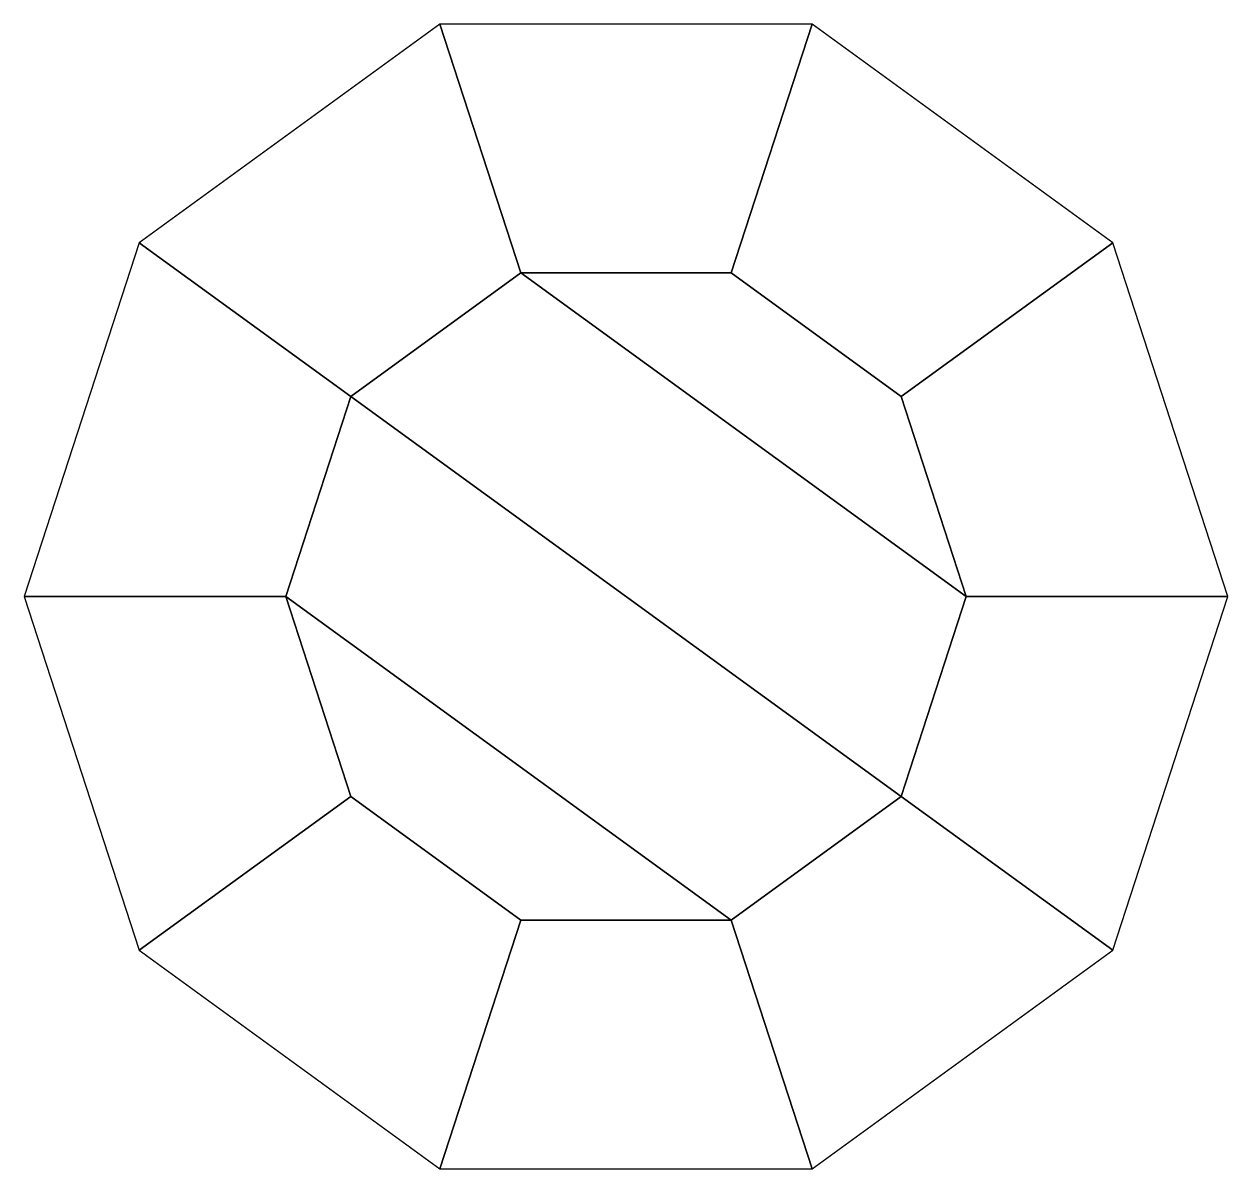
# Model space of a CAD drawing. Extents: x -1.15 to 1.15, y -1.09 to 1.09.
import ezdxf

# ---------------------------------------------------------------- set-up
doc = ezdxf.new("R2010")
doc.units = 0
doc.layers.add('TURRET', color=2, linetype='CONTINUOUS')

msp = doc.modelspace()

# ---------------------------------------------------------------- linework, layer by layer
at = {"layer": 'TURRET'}
for points in [[(-0.3554, 1.0937), (-0.9304, 0.676), (-0.5259, 0.3821, 1.09), (-0.2009, 0.6182, 1.09)], [(0.3554, 1.0937), (-0.3554, 1.0937), (-0.2009, 0.6182, 1.09), (0.2009, 0.6182, 1.09)], [(0.9304, 0.676), (0.3554, 1.0937), (0.2009, 0.6182, 1.09), (0.5259, 0.3821, 1.09)], [(-0.9304, 0.676), (-1.15, 0), (-0.65, 0, 1.09), (-0.5259, 0.3821, 1.09)], [(1.15, 0), (0.9304, 0.676), (0.5259, 0.3821, 1.09), (0.65, 0, 1.09)], [(-0.5259, 0.3821, 1.09), (0.5259, -0.3821, 1.09), (0.65, 0, 1.09), (-0.2009, 0.6182, 1.09)], [(-0.2009, 0.6182, 1.09), (0.65, 0, 1.09), (0.5259, 0.3821, 1.09), (0.2009, 0.6182, 1.09)], [(-0.65, 0, 1.09), (0.2009, -0.6182, 1.09), (0.5259, -0.3821, 1.09), (-0.5259, 0.3821, 1.09)], [(-1.15, 0), (-0.9304, -0.676), (-0.5259, -0.3821, 1.09), (-0.65, 0, 1.09)], [(-0.5259, -0.3821, 1.09), (-0.2009, -0.6182, 1.09), (0.2009, -0.6182, 1.09), (-0.65, 0, 1.09)], [(0.9304, -0.676), (1.15, 0), (0.65, 0, 1.09), (0.5259, -0.3821, 1.09)], [(-0.9304, -0.676), (-0.3554, -1.0937), (-0.2009, -0.6182, 1.09), (-0.5259, -0.3821, 1.09)], [(0.3554, -1.0937), (0.9304, -0.676), (0.5259, -0.3821, 1.09), (0.2009, -0.6182, 1.09)], [(-0.3554, -1.0937), (0.3554, -1.0937), (0.2009, -0.6182, 1.09), (-0.2009, -0.6182, 1.09)]]:
    msp.add_3dface(points, dxfattribs=at)

doc.saveas('drawing.dxf')
